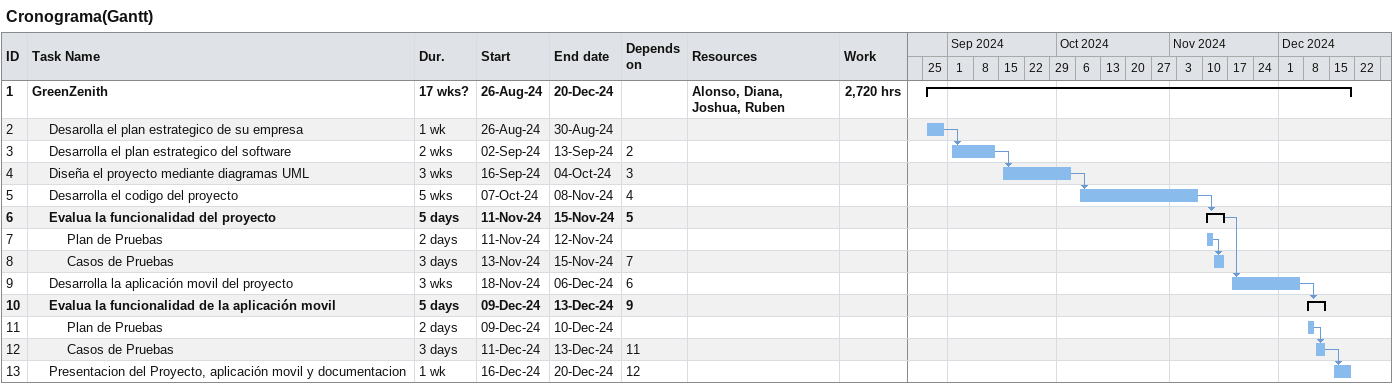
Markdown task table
Cronograma(Gantt)

| ID | Level | Task | Duration | Start | Finish | Predecessors | Resources | Work (h) |
|---|---|---|---|---|---|---|---|---|
| 1 | 1 | **GreenZenith** | 17w? | 2024-08-26 | 2024-12-20 |  | Alonso, Diana, Joshua, Ruben | 2720 |
| 2 | 2 | Desarolla el plan estrategico de su empresa | 1w | 2024-08-26 | 2024-08-30 |  |  |  |
| 3 | 2 | Desarrolla el plan estrategico del software | 2w | 2024-09-02 | 2024-09-13 | 2 |  |  |
| 4 | 2 | Diseña el proyecto mediante diagramas UML | 3w | 2024-09-16 | 2024-10-04 | 3 |  |  |
| 5 | 2 | Desarrolla el codigo del proyecto | 5w | 2024-10-07 | 2024-11-08 | 4 |  |  |
| 6 | 2 | **Evalua la funcionalidad del proyecto** | 5d | 2024-11-11 | 2024-11-15 | 5 |  |  |
| 7 | 3 | Plan de Pruebas | 2d | 2024-11-11 | 2024-11-12 |  |  |  |
| 8 | 3 | Casos de Pruebas | 3d | 2024-11-13 | 2024-11-15 | 7 |  |  |
| 9 | 2 | Desarrolla la aplicación movil del proyecto | 3w | 2024-11-18 | 2024-12-06 | 6 |  |  |
| 10 | 2 | **Evalua la funcionalidad de la aplicación movil** | 5d | 2024-12-09 | 2024-12-13 | 9 |  |  |
| 11 | 3 | Plan de Pruebas | 2d | 2024-12-09 | 2024-12-10 |  |  |  |
| 12 | 3 | Casos de Pruebas | 3d | 2024-12-11 | 2024-12-13 | 11 |  |  |
| 13 | 2 | Presentacion del Proyecto, aplicación movil y documentacion | 1w | 2024-12-16 | 2024-12-20 | 12 |  |  |
